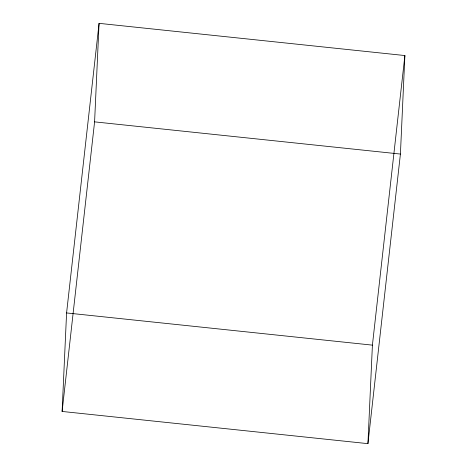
<?xml version="1.0" encoding="UTF-8"?>
<svg xmlns="http://www.w3.org/2000/svg" width="467" height="467" viewBox="0 0 467 467"><rect width="100%" height="100%" fill="white"/><g stroke="black" fill="none" stroke-linecap="round" stroke-linejoin="round"><path stroke-width="0.7" d="M62.111 411.45L66.583 312.937L99.068 23.35L404.889 55.55L400.417 154.063L367.932 443.65L62.111 411.45L94.591 121.864L99.068 23.35M367.932 443.65L372.409 345.136L404.889 55.55M94.591 121.864L400.417 154.063M66.583 312.937L372.409 345.136"/></g></svg>
